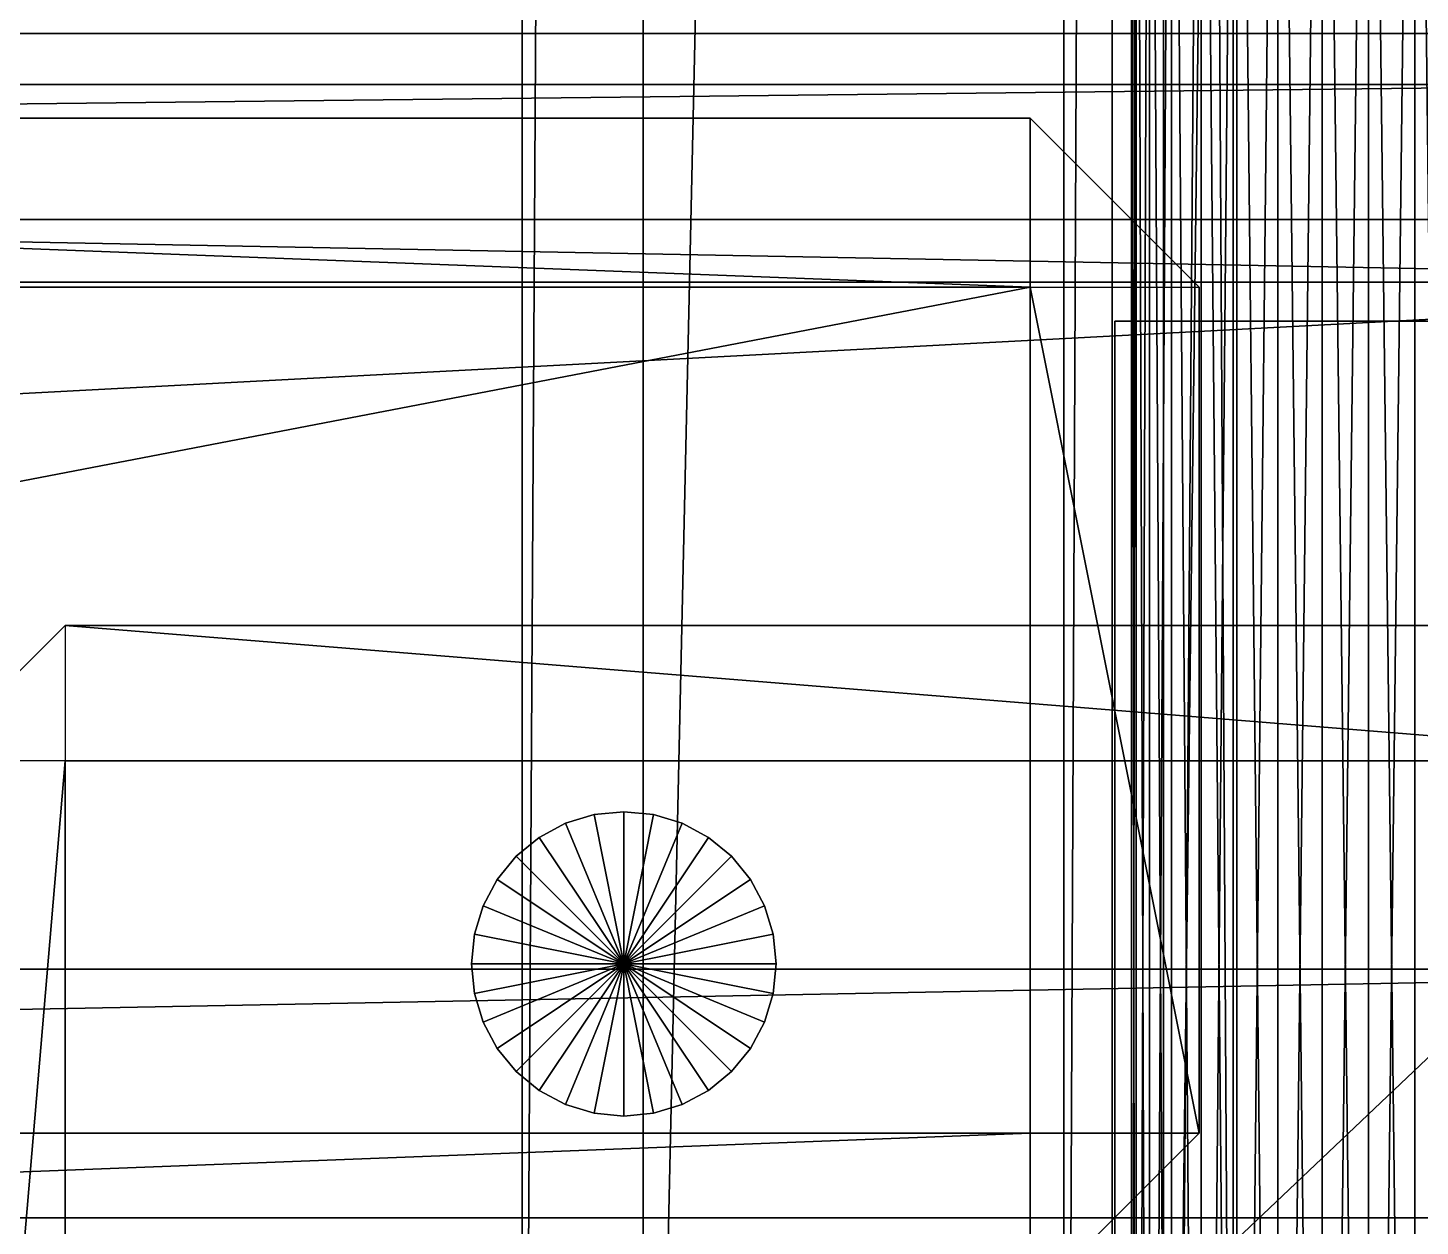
# Model space of a CAD drawing. Header units: millimetres. Extents: x -18 to 4450, y -985 to 970.
# Drawn here: x 950.8 to 1033, y -555.5 to -484.7 of the extents above; entities that cross this region are included whole.
import ezdxf

# ---------------------------------------------------------------- set-up
doc = ezdxf.new("R2010")
doc.units = ezdxf.units.MM
for name, color, linetype in [('body__floor_cross_pressing_1', 40, 'CONTINUOUS'), ('body__floor_pan', 40, 'CONTINUOUS'), ('body__hood_closed_reference', 40, 'CONTINUOUS'), ('body__hood_crowned_closed_skin', 40, 'CONTINUOUS'), ('body__hood_left_hinge_axis', 9, 'CONTINUOUS'), ('body__hood_left_outer_rib', 40, 'CONTINUOUS'), ('body__hood_rear_cowl_gap_shadow', 250, 'CONTINUOUS'), ('body__left_hood_hinge_mount_plate', 9, 'CONTINUOUS'), ('body__left_hood_hinge_mount_screw_front', 9, 'CONTINUOUS'), ('body__left_inner_fender', 40, 'CONTINUOUS'), ('chassis__left_body_mount_outrigger_1', 251, 'CONTINUOUS'), ('running_gear__left_front_upper_shock_mount', 251, 'CONTINUOUS')]:
    doc.layers.add(name, color=color, linetype=linetype)

msp = doc.modelspace()

# ---------------------------------------------------------------- linework, layer by layer
at = {"layer": 'body__floor_cross_pressing_1'}
for points in [[(980.000019, -622.860014, 742.139995), (980.000019, -622.860014, 761.860013), (980.000019, 622.860014, 761.860013)], [(980.000019, -622.860014, 742.139995), (980.000019, 622.860014, 761.860013), (980.000019, 622.860014, 742.139995)], [(980.000019, -622.860014, 742.139995), (987.14, -622.860014, 735.000014), (987.14, 622.860014, 735.000014)], [(980.000019, -622.860014, 742.139995), (987.14, 622.860014, 735.000014), (980.000019, 622.860014, 742.139995)], [(980.000019, -622.860014, 761.860013), (987.14, -622.860014, 768.999994), (987.14, 622.860014, 768.999994)], [(980.000019, -622.860014, 761.860013), (987.14, 622.860014, 768.999994), (980.000019, 622.860014, 761.860013)], [(987.14, -622.860014, 768.999994), (1014.860034, -622.860014, 768.999994), (1014.860034, 622.860014, 768.999994)], [(987.14, -622.860014, 768.999994), (1014.860034, 622.860014, 768.999994), (987.14, 622.860014, 768.999994)], [(987.14, -622.860014, 735.000014), (987.14, 622.860014, 735.000014), (1014.860034, 622.860014, 735.000014)], [(987.14, -622.860014, 735.000014), (1014.860034, 622.860014, 735.000014), (1014.860034, -622.860014, 735.000014)], [(1021.999955, -622.860014, 742.139995), (1014.860034, -622.860014, 735.000014), (1014.860034, 622.860014, 735.000014)], [(1021.999955, -622.860014, 742.139995), (1014.860034, 622.860014, 735.000014), (1021.999955, 622.860014, 742.139995)], [(1021.999955, -622.860014, 761.860013), (1014.860034, -622.860014, 768.999994), (1014.860034, 622.860014, 768.999994)], [(1021.999955, -622.860014, 761.860013), (1014.860034, 622.860014, 768.999994), (1021.999955, 622.860014, 761.860013)], [(1021.999955, -622.860014, 742.139995), (1021.999955, 622.860014, 742.139995), (1021.999955, 622.860014, 761.860013)], [(1021.999955, -622.860014, 742.139995), (1021.999955, 622.860014, 761.860013), (1021.999955, -622.860014, 761.860013)]]:
    msp.add_3dface(points, dxfattribs=at)
at = {"layer": 'body__floor_pan'}
for points in [[(901.549995, -653.450012, 670.000017), (3428.450108, -653.450012, 670.000017), (3428.450108, 653.450012, 670.000017)], [(901.549995, -653.450012, 670.000017), (3428.450108, 653.450012, 670.000017), (901.549995, 653.450012, 670.000017)], [(901.549995, -653.450012, 615.00001), (901.549995, 653.450012, 615.00001), (3428.450108, 653.450012, 615.00001)], [(901.549995, -653.450012, 615.00001), (3428.450108, 653.450012, 615.00001), (3428.450108, -653.450012, 615.00001)]]:
    msp.add_3dface(points, dxfattribs=at)
at = {"layer": 'body__hood_closed_reference'}
for points in [[(237.979993, -687.020004, 1253.000021), (1142.019987, -687.020004, 1253.000021), (1142.019987, 687.020004, 1253.000021)], [(237.979993, -687.020004, 1253.000021), (1142.019987, 687.020004, 1253.000021), (237.979993, 687.020004, 1253.000021)], [(237.979993, -687.020004, 1215.000033), (237.979993, 687.020004, 1215.000033), (1142.019987, 687.020004, 1215.000033)], [(237.979993, -687.020004, 1215.000033), (1142.019987, 687.020004, 1215.000033), (1142.019987, -687.020004, 1215.000033)]]:
    msp.add_3dface(points, dxfattribs=at)
at = {"layer": 'body__hood_crowned_closed_skin'}
for points in [[(135.000005, -642.00002, 1230.000019), (1057.999969, -642.00002, 1296.000004), (1057.999969, 0, 1322.000027)], [(135.000005, -642.00002, 1230.000019), (1057.999969, 0, 1322.000027), (135.000005, 0, 1256.000042)], [(135.000005, -642.00002, 1210.000038), (135.000005, 0, 1235.999942), (1057.999969, 0, 1302.000046)], [(135.000005, -642.00002, 1210.000038), (1057.999969, 0, 1302.000046), (1057.999969, -642.00002, 1276.000023)]]:
    msp.add_3dface(points, dxfattribs=at)
at = {"layer": 'body__hood_left_hinge_axis'}
for points in [[(1016.268969, -654.999971, 1290.731311), (1016.268969, -425.000012, 1290.731311), (1016.000032, -425.000012, 1287.999988)], [(1016.268969, -654.999971, 1290.731311), (1016.000032, -425.000012, 1287.999988), (1016.000032, -654.999971, 1287.999988)], [(1016.000032, -654.999971, 1287.999988), (1016.000032, -425.000012, 1287.999988), (1016.268969, -425.000012, 1285.268784)], [(1016.000032, -654.999971, 1287.999988), (1016.268969, -425.000012, 1285.268784), (1016.268969, -654.999971, 1285.268784)], [(1017.065644, -654.999971, 1293.357611), (1017.065644, -425.000012, 1293.357611), (1016.268969, -425.000012, 1290.731311)], [(1017.065644, -654.999971, 1293.357611), (1016.268969, -425.000012, 1290.731311), (1016.268969, -654.999971, 1290.731311)], [(1016.268969, -654.999971, 1285.268784), (1016.268969, -425.000012, 1285.268784), (1017.065644, -425.000012, 1282.642484)], [(1016.268969, -654.999971, 1285.268784), (1017.065644, -425.000012, 1282.642484), (1017.065644, -654.999971, 1282.642484)], [(1018.359423, -654.999971, 1295.778036), (1018.359423, -425.000012, 1295.778036), (1017.065644, -425.000012, 1293.357611)], [(1018.359423, -654.999971, 1295.778036), (1017.065644, -425.000012, 1293.357611), (1017.065644, -654.999971, 1293.357611)], [(1017.065644, -654.999971, 1282.642484), (1017.065644, -425.000012, 1282.642484), (1018.359423, -425.000012, 1280.222058)], [(1017.065644, -654.999971, 1282.642484), (1018.359423, -425.000012, 1280.222058), (1018.359423, -654.999971, 1280.222058)], [(1020.100474, -654.999971, 1297.899485), (1020.100474, -425.000012, 1297.899485), (1018.359423, -425.000012, 1295.778036)], [(1020.100474, -654.999971, 1297.899485), (1018.359423, -425.000012, 1295.778036), (1018.359423, -654.999971, 1295.778036)], [(1018.359423, -654.999971, 1280.222058), (1018.359423, -425.000012, 1280.222058), (1020.100474, -425.000012, 1278.100491)], [(1018.359423, -654.999971, 1280.222058), (1020.100474, -425.000012, 1278.100491), (1020.100474, -654.999971, 1278.100491)], [(1022.222042, -654.999971, 1299.640536), (1022.222042, -425.000012, 1299.640536), (1020.100474, -425.000012, 1297.899485)], [(1022.222042, -654.999971, 1299.640536), (1020.100474, -425.000012, 1297.899485), (1020.100474, -654.999971, 1297.899485)], [(1020.100474, -654.999971, 1278.100491), (1020.100474, -425.000012, 1278.100491), (1022.222042, -425.000012, 1276.359439)], [(1020.100474, -654.999971, 1278.100491), (1022.222042, -425.000012, 1276.359439), (1022.222042, -654.999971, 1276.359439)], [(1024.642467, -654.999971, 1300.934315), (1024.642467, -425.000012, 1300.934315), (1022.222042, -425.000012, 1299.640536)], [(1024.642467, -654.999971, 1300.934315), (1022.222042, -425.000012, 1299.640536), (1022.222042, -654.999971, 1299.640536)], [(1022.222042, -654.999971, 1276.359439), (1022.222042, -425.000012, 1276.359439), (1024.642467, -425.000012, 1275.06566)], [(1022.222042, -654.999971, 1276.359439), (1024.642467, -425.000012, 1275.06566), (1024.642467, -654.999971, 1275.06566)], [(1027.268767, -654.999971, 1301.73099), (1027.268767, -425.000012, 1301.73099), (1024.642467, -425.000012, 1300.934315)], [(1027.268767, -654.999971, 1301.73099), (1024.642467, -425.000012, 1300.934315), (1024.642467, -654.999971, 1300.934315)], [(1024.642467, -654.999971, 1275.06566), (1024.642467, -425.000012, 1275.06566), (1027.268767, -425.000012, 1274.268985)], [(1024.642467, -654.999971, 1275.06566), (1027.268767, -425.000012, 1274.268985), (1027.268767, -654.999971, 1274.268985)], [(1029.999971, -654.999971, 1302.000046), (1029.999971, -425.000012, 1302.000046), (1027.268767, -425.000012, 1301.73099)], [(1029.999971, -654.999971, 1302.000046), (1027.268767, -425.000012, 1301.73099), (1027.268767, -654.999971, 1301.73099)], [(1027.268767, -654.999971, 1274.268985), (1027.268767, -425.000012, 1274.268985), (1029.999971, -425.000012, 1274.000049)], [(1027.268767, -654.999971, 1274.268985), (1029.999971, -425.000012, 1274.000049), (1029.999971, -654.999971, 1274.000049)], [(1032.731295, -654.999971, 1301.73099), (1032.731295, -425.000012, 1301.73099), (1029.999971, -425.000012, 1302.000046)], [(1032.731295, -654.999971, 1301.73099), (1029.999971, -425.000012, 1302.000046), (1029.999971, -654.999971, 1302.000046)], [(1029.999971, -654.999971, 1274.000049), (1029.999971, -425.000012, 1274.000049), (1032.731295, -425.000012, 1274.268985)], [(1029.999971, -654.999971, 1274.000049), (1032.731295, -425.000012, 1274.268985), (1032.731295, -654.999971, 1274.268985)], [(1035.357594, -654.999971, 1300.934315), (1035.357594, -425.000012, 1300.934315), (1032.731295, -425.000012, 1301.73099)], [(1035.357594, -654.999971, 1300.934315), (1032.731295, -425.000012, 1301.73099), (1032.731295, -654.999971, 1301.73099)], [(1032.731295, -654.999971, 1274.268985), (1032.731295, -425.000012, 1274.268985), (1035.357594, -425.000012, 1275.06566)], [(1032.731295, -654.999971, 1274.268985), (1035.357594, -425.000012, 1275.06566), (1035.357594, -654.999971, 1275.06566)]]:
    msp.add_3dface(points, dxfattribs=at)
at = {"layer": 'body__hood_left_outer_rib'}
for points in [[(337.980002, -488.020003, 1302.999973), (1052.019954, -488.020003, 1302.999973), (1052.019954, -451.979995, 1302.999973)], [(337.980002, -488.020003, 1302.999973), (1052.019954, -451.979995, 1302.999973), (337.980002, -451.979995, 1302.999973)], [(337.980002, -488.020003, 1264.999986), (337.980002, -451.979995, 1264.999986), (1052.019954, -451.979995, 1264.999986)], [(337.980002, -488.020003, 1264.999986), (1052.019954, -451.979995, 1264.999986), (1052.019954, -488.020003, 1264.999986)], [(337.980002, -495.999992, 1272.979975), (337.980002, -488.020003, 1264.999986), (1052.019954, -488.020003, 1264.999986)], [(337.980002, -495.999992, 1272.979975), (1052.019954, -488.020003, 1264.999986), (1052.019954, -495.999992, 1272.979975)], [(337.980002, -495.999992, 1295.019984), (337.980002, -488.020003, 1302.999973), (1052.019954, -488.020003, 1302.999973)], [(337.980002, -495.999992, 1295.019984), (1052.019954, -488.020003, 1302.999973), (1052.019954, -495.999992, 1295.019984)], [(337.980002, -495.999992, 1272.979975), (1052.019954, -495.999992, 1272.979975), (1052.019954, -495.999992, 1295.019984)], [(337.980002, -495.999992, 1272.979975), (1052.019954, -495.999992, 1295.019984), (337.980002, -495.999992, 1295.019984)]]:
    msp.add_3dface(points, dxfattribs=at)
at = {"layer": 'body__hood_rear_cowl_gap_shadow'}
for points in [[(1011.999965, -649.119973, 1292.880058), (1011.999965, -649.119973, 1309.120059), (1011.999965, 649.119973, 1309.120059)], [(1011.999965, -649.119973, 1292.880058), (1011.999965, 649.119973, 1309.120059), (1011.999965, 649.119973, 1292.880058)], [(1011.999965, -649.119973, 1292.880058), (1017.879963, -649.119973, 1286.999941), (1017.879963, 649.119973, 1286.999941)], [(1011.999965, -649.119973, 1292.880058), (1017.879963, 649.119973, 1286.999941), (1011.999965, 649.119973, 1292.880058)], [(1011.999965, -649.119973, 1309.120059), (1017.879963, -649.119973, 1315.000057), (1017.879963, 649.119973, 1315.000057)], [(1011.999965, -649.119973, 1309.120059), (1017.879963, 649.119973, 1315.000057), (1011.999965, 649.119973, 1309.120059)], [(1017.879963, -649.119973, 1315.000057), (1034.119964, -649.119973, 1315.000057), (1034.119964, 649.119973, 1315.000057)], [(1017.879963, -649.119973, 1315.000057), (1034.119964, 649.119973, 1315.000057), (1017.879963, 649.119973, 1315.000057)], [(1017.879963, -649.119973, 1286.999941), (1017.879963, 649.119973, 1286.999941), (1034.119964, 649.119973, 1286.999941)], [(1017.879963, -649.119973, 1286.999941), (1034.119964, 649.119973, 1286.999941), (1034.119964, -649.119973, 1286.999941)]]:
    msp.add_3dface(points, dxfattribs=at)
at = {"layer": 'body__left_hood_hinge_mount_plate'}
for points in [[(1014.999986, -578.000009, 1277.999997), (1014.999986, -578.000009, 1302.000046), (1014.999986, -501.999974, 1302.000046)], [(1014.999986, -578.000009, 1277.999997), (1014.999986, -501.999974, 1302.000046), (1014.999986, -501.999974, 1277.999997)], [(1014.999986, -501.999974, 1277.999997), (1014.999986, -501.999974, 1302.000046), (1131.000042, -501.999974, 1302.000046)], [(1014.999986, -501.999974, 1277.999997), (1131.000042, -501.999974, 1302.000046), (1131.000042, -501.999974, 1277.999997)], [(1014.999986, -578.000009, 1302.000046), (1131.000042, -578.000009, 1302.000046), (1131.000042, -501.999974, 1302.000046)], [(1014.999986, -578.000009, 1302.000046), (1131.000042, -501.999974, 1302.000046), (1014.999986, -501.999974, 1302.000046)], [(1014.999986, -578.000009, 1277.999997), (1014.999986, -501.999974, 1277.999997), (1131.000042, -501.999974, 1277.999997)], [(1014.999986, -578.000009, 1277.999997), (1131.000042, -501.999974, 1277.999997), (1131.000042, -578.000009, 1277.999997)]]:
    msp.add_3dface(points, dxfattribs=at)
at = {"layer": 'body__left_hood_hinge_mount_screw_front'}
for points in [[(984.244168, -531.172931, 1292.000055), (984.244168, -531.172931, 1304.00002), (982.555866, -531.685114, 1304.00002)], [(984.244168, -531.172931, 1292.000055), (982.555866, -531.685114, 1304.00002), (982.555866, -531.685114, 1292.000055)], [(986.000001, -540.000021, 1292.000055), (982.555866, -531.685114, 1292.000055), (984.244168, -531.172931, 1292.000055)], [(986.000001, -540.000021, 1304.00002), (984.244168, -531.172931, 1304.00002), (982.555866, -531.685114, 1304.00002)], [(986.000001, -531.000018, 1292.000055), (986.000001, -531.000018, 1304.00002), (984.244168, -531.172931, 1304.00002)], [(986.000001, -531.000018, 1292.000055), (984.244168, -531.172931, 1304.00002), (984.244168, -531.172931, 1292.000055)], [(986.000001, -540.000021, 1292.000055), (984.244168, -531.172931, 1292.000055), (986.000001, -531.000018, 1292.000055)], [(986.000001, -540.000021, 1304.00002), (986.000001, -531.000018, 1304.00002), (984.244168, -531.172931, 1304.00002)], [(987.755835, -531.172931, 1292.000055), (987.755835, -531.172931, 1304.00002), (986.000001, -531.000018, 1304.00002)], [(987.755835, -531.172931, 1292.000055), (986.000001, -531.000018, 1304.00002), (986.000001, -531.000018, 1292.000055)], [(986.000001, -540.000021, 1292.000055), (986.000001, -531.000018, 1292.000055), (987.755835, -531.172931, 1292.000055)], [(986.000001, -540.000021, 1304.00002), (987.755835, -531.172931, 1304.00002), (986.000001, -531.000018, 1304.00002)], [(986.000001, -540.000021, 1292.000055), (987.755835, -531.172931, 1292.000055), (989.444137, -531.685114, 1292.000055)], [(986.000001, -540.000021, 1304.00002), (989.444137, -531.685114, 1304.00002), (987.755835, -531.172931, 1304.00002)], [(989.444137, -531.685114, 1292.000055), (989.444137, -531.685114, 1304.00002), (987.755835, -531.172931, 1304.00002)], [(989.444137, -531.685114, 1292.000055), (987.755835, -531.172931, 1304.00002), (987.755835, -531.172931, 1292.000055)], [(982.555866, -531.685114, 1292.000055), (982.555866, -531.685114, 1304.00002), (980.999887, -532.516778, 1304.00002)], [(982.555866, -531.685114, 1292.000055), (980.999887, -532.516778, 1304.00002), (980.999887, -532.516778, 1292.000055)], [(986.000001, -540.000021, 1292.000055), (980.999887, -532.516778, 1292.000055), (982.555866, -531.685114, 1292.000055)], [(986.000001, -540.000021, 1304.00002), (982.555866, -531.685114, 1304.00002), (980.999887, -532.516778, 1304.00002)], [(986.000001, -540.000021, 1292.000055), (989.444137, -531.685114, 1292.000055), (991.000116, -532.516778, 1292.000055)], [(986.000001, -540.000021, 1304.00002), (991.000116, -532.516778, 1304.00002), (989.444137, -531.685114, 1304.00002)], [(991.000116, -532.516778, 1292.000055), (991.000116, -532.516778, 1304.00002), (989.444137, -531.685114, 1304.00002)], [(991.000116, -532.516778, 1292.000055), (989.444137, -531.685114, 1304.00002), (989.444137, -531.685114, 1292.000055)], [(980.999887, -532.516778, 1292.000055), (980.999887, -532.516778, 1304.00002), (979.636014, -533.636034, 1304.00002)], [(980.999887, -532.516778, 1292.000055), (979.636014, -533.636034, 1304.00002), (979.636014, -533.636034, 1292.000055)], [(986.000001, -540.000021, 1292.000055), (979.636014, -533.636034, 1292.000055), (980.999887, -532.516778, 1292.000055)], [(986.000001, -540.000021, 1304.00002), (980.999887, -532.516778, 1304.00002), (979.636014, -533.636034, 1304.00002)], [(986.000001, -540.000021, 1292.000055), (991.000116, -532.516778, 1292.000055), (992.363989, -533.636034, 1292.000055)], [(986.000001, -540.000021, 1304.00002), (992.363989, -533.636034, 1304.00002), (991.000116, -532.516778, 1304.00002)], [(992.363989, -533.636034, 1292.000055), (992.363989, -533.636034, 1304.00002), (991.000116, -532.516778, 1304.00002)], [(992.363989, -533.636034, 1292.000055), (991.000116, -532.516778, 1304.00002), (991.000116, -532.516778, 1292.000055)], [(979.636014, -533.636034, 1292.000055), (979.636014, -533.636034, 1304.00002), (978.516757, -534.999847, 1304.00002)], [(979.636014, -533.636034, 1292.000055), (978.516757, -534.999847, 1304.00002), (978.516757, -534.999847, 1292.000055)], [(986.000001, -540.000021, 1292.000055), (978.516757, -534.999847, 1292.000055), (979.636014, -533.636034, 1292.000055)], [(986.000001, -540.000021, 1304.00002), (979.636014, -533.636034, 1304.00002), (978.516757, -534.999847, 1304.00002)], [(986.000001, -540.000021, 1292.000055), (992.363989, -533.636034, 1292.000055), (993.483245, -534.999847, 1292.000055)], [(986.000001, -540.000021, 1304.00002), (993.483245, -534.999847, 1304.00002), (992.363989, -533.636034, 1304.00002)], [(993.483245, -534.999847, 1292.000055), (993.483245, -534.999847, 1304.00002), (992.363989, -533.636034, 1304.00002)], [(993.483245, -534.999847, 1292.000055), (992.363989, -533.636034, 1304.00002), (992.363989, -533.636034, 1292.000055)], [(978.516757, -534.999847, 1292.000055), (978.516757, -534.999847, 1304.00002), (977.685094, -536.555827, 1304.00002)], [(978.516757, -534.999847, 1292.000055), (977.685094, -536.555827, 1304.00002), (977.685094, -536.555827, 1292.000055)], [(986.000001, -540.000021, 1292.000055), (977.685094, -536.555827, 1292.000055), (978.516757, -534.999847, 1292.000055)], [(986.000001, -540.000021, 1304.00002), (978.516757, -534.999847, 1304.00002), (977.685094, -536.555827, 1304.00002)], [(986.000001, -540.000021, 1292.000055), (993.483245, -534.999847, 1292.000055), (994.314909, -536.555827, 1292.000055)], [(986.000001, -540.000021, 1304.00002), (994.314909, -536.555827, 1304.00002), (993.483245, -534.999847, 1304.00002)], [(994.314909, -536.555827, 1292.000055), (994.314909, -536.555827, 1304.00002), (993.483245, -534.999847, 1304.00002)], [(994.314909, -536.555827, 1292.000055), (993.483245, -534.999847, 1304.00002), (993.483245, -534.999847, 1292.000055)], [(977.685094, -536.555827, 1292.000055), (977.685094, -536.555827, 1304.00002), (977.172911, -538.244188, 1304.00002)], [(977.685094, -536.555827, 1292.000055), (977.172911, -538.244188, 1304.00002), (977.172911, -538.244188, 1292.000055)], [(986.000001, -540.000021, 1292.000055), (977.172911, -538.244188, 1292.000055), (977.685094, -536.555827, 1292.000055)], [(986.000001, -540.000021, 1304.00002), (977.685094, -536.555827, 1304.00002), (977.172911, -538.244188, 1304.00002)], [(986.000001, -540.000021, 1292.000055), (994.314909, -536.555827, 1292.000055), (994.827092, -538.244188, 1292.000055)], [(986.000001, -540.000021, 1304.00002), (994.827092, -538.244188, 1304.00002), (994.314909, -536.555827, 1304.00002)], [(994.827092, -538.244188, 1292.000055), (994.827092, -538.244188, 1304.00002), (994.314909, -536.555827, 1304.00002)], [(994.827092, -538.244188, 1292.000055), (994.314909, -536.555827, 1304.00002), (994.314909, -536.555827, 1292.000055)], [(977.172911, -538.244188, 1292.000055), (977.172911, -538.244188, 1304.00002), (976.999998, -540.000021, 1304.00002)], [(977.172911, -538.244188, 1292.000055), (976.999998, -540.000021, 1304.00002), (976.999998, -540.000021, 1292.000055)], [(986.000001, -540.000021, 1292.000055), (976.999998, -540.000021, 1292.000055), (977.172911, -538.244188, 1292.000055)], [(986.000001, -540.000021, 1304.00002), (977.172911, -538.244188, 1304.00002), (976.999998, -540.000021, 1304.00002)], [(986.000001, -540.000021, 1292.000055), (994.827092, -538.244188, 1292.000055), (995.000005, -540.000021, 1292.000055)], [(986.000001, -540.000021, 1304.00002), (995.000005, -540.000021, 1304.00002), (994.827092, -538.244188, 1304.00002)], [(995.000005, -540.000021, 1292.000055), (995.000005, -540.000021, 1304.00002), (994.827092, -538.244188, 1304.00002)], [(995.000005, -540.000021, 1292.000055), (994.827092, -538.244188, 1304.00002), (994.827092, -538.244188, 1292.000055)], [(976.999998, -540.000021, 1292.000055), (976.999998, -540.000021, 1304.00002), (977.172911, -541.755795, 1304.00002)], [(976.999998, -540.000021, 1292.000055), (977.172911, -541.755795, 1304.00002), (977.172911, -541.755795, 1292.000055)], [(986.000001, -540.000021, 1292.000055), (977.172911, -541.755795, 1292.000055), (976.999998, -540.000021, 1292.000055)], [(986.000001, -540.000021, 1304.00002), (976.999998, -540.000021, 1304.00002), (977.172911, -541.755795, 1304.00002)], [(986.000001, -540.000021, 1292.000055), (977.685094, -543.444157, 1292.000055), (977.172911, -541.755795, 1292.000055)], [(986.000001, -540.000021, 1304.00002), (977.172911, -541.755795, 1304.00002), (977.685094, -543.444157, 1304.00002)], [(986.000001, -540.000021, 1292.000055), (978.516757, -545.000136, 1292.000055), (977.685094, -543.444157, 1292.000055)], [(986.000001, -540.000021, 1304.00002), (977.685094, -543.444157, 1304.00002), (978.516757, -545.000136, 1304.00002)], [(986.000001, -540.000021, 1292.000055), (979.636014, -546.36395, 1292.000055), (978.516757, -545.000136, 1292.000055)], [(986.000001, -540.000021, 1304.00002), (978.516757, -545.000136, 1304.00002), (979.636014, -546.36395, 1304.00002)], [(986.000001, -540.000021, 1292.000055), (980.999887, -547.483206, 1292.000055), (979.636014, -546.36395, 1292.000055)], [(986.000001, -540.000021, 1304.00002), (979.636014, -546.36395, 1304.00002), (980.999887, -547.483206, 1304.00002)], [(986.000001, -540.000021, 1292.000055), (982.555866, -548.314929, 1292.000055), (980.999887, -547.483206, 1292.000055)], [(986.000001, -540.000021, 1304.00002), (980.999887, -547.483206, 1304.00002), (982.555866, -548.314929, 1304.00002)], [(986.000001, -540.000021, 1292.000055), (984.244168, -548.827052, 1292.000055), (982.555866, -548.314929, 1292.000055)], [(986.000001, -540.000021, 1304.00002), (982.555866, -548.314929, 1304.00002), (984.244168, -548.827052, 1304.00002)], [(986.000001, -540.000021, 1292.000055), (986.000001, -549.000025, 1292.000055), (984.244168, -548.827052, 1292.000055)], [(986.000001, -540.000021, 1304.00002), (984.244168, -548.827052, 1304.00002), (986.000001, -549.000025, 1304.00002)], [(986.000001, -540.000021, 1292.000055), (987.755835, -548.827052, 1292.000055), (986.000001, -549.000025, 1292.000055)], [(986.000001, -540.000021, 1304.00002), (986.000001, -549.000025, 1304.00002), (987.755835, -548.827052, 1304.00002)], [(986.000001, -540.000021, 1292.000055), (989.444137, -548.314929, 1292.000055), (987.755835, -548.827052, 1292.000055)], [(986.000001, -540.000021, 1304.00002), (987.755835, -548.827052, 1304.00002), (989.444137, -548.314929, 1304.00002)], [(986.000001, -540.000021, 1292.000055), (991.000116, -547.483206, 1292.000055), (989.444137, -548.314929, 1292.000055)], [(986.000001, -540.000021, 1304.00002), (989.444137, -548.314929, 1304.00002), (991.000116, -547.483206, 1304.00002)], [(986.000001, -540.000021, 1292.000055), (992.363989, -546.36395, 1292.000055), (991.000116, -547.483206, 1292.000055)], [(986.000001, -540.000021, 1304.00002), (991.000116, -547.483206, 1304.00002), (992.363989, -546.36395, 1304.00002)], [(986.000001, -540.000021, 1292.000055), (993.483245, -545.000136, 1292.000055), (992.363989, -546.36395, 1292.000055)], [(986.000001, -540.000021, 1304.00002), (992.363989, -546.36395, 1304.00002), (993.483245, -545.000136, 1304.00002)], [(986.000001, -540.000021, 1292.000055), (994.314909, -543.444157, 1292.000055), (993.483245, -545.000136, 1292.000055)], [(986.000001, -540.000021, 1304.00002), (993.483245, -545.000136, 1304.00002), (994.314909, -543.444157, 1304.00002)], [(986.000001, -540.000021, 1292.000055), (994.827092, -541.755795, 1292.000055), (994.314909, -543.444157, 1292.000055)], [(986.000001, -540.000021, 1304.00002), (994.314909, -543.444157, 1304.00002), (994.827092, -541.755795, 1304.00002)], [(986.000001, -540.000021, 1292.000055), (995.000005, -540.000021, 1292.000055), (994.827092, -541.755795, 1292.000055)], [(986.000001, -540.000021, 1304.00002), (994.827092, -541.755795, 1304.00002), (995.000005, -540.000021, 1304.00002)], [(994.827092, -541.755795, 1292.000055), (994.827092, -541.755795, 1304.00002), (995.000005, -540.000021, 1304.00002)], [(994.827092, -541.755795, 1292.000055), (995.000005, -540.000021, 1304.00002), (995.000005, -540.000021, 1292.000055)], [(977.172911, -541.755795, 1292.000055), (977.172911, -541.755795, 1304.00002), (977.685094, -543.444157, 1304.00002)], [(977.172911, -541.755795, 1292.000055), (977.685094, -543.444157, 1304.00002), (977.685094, -543.444157, 1292.000055)], [(994.314909, -543.444157, 1292.000055), (994.314909, -543.444157, 1304.00002), (994.827092, -541.755795, 1304.00002)], [(994.314909, -543.444157, 1292.000055), (994.827092, -541.755795, 1304.00002), (994.827092, -541.755795, 1292.000055)], [(977.685094, -543.444157, 1292.000055), (977.685094, -543.444157, 1304.00002), (978.516757, -545.000136, 1304.00002)], [(977.685094, -543.444157, 1292.000055), (978.516757, -545.000136, 1304.00002), (978.516757, -545.000136, 1292.000055)], [(993.483245, -545.000136, 1292.000055), (993.483245, -545.000136, 1304.00002), (994.314909, -543.444157, 1304.00002)], [(993.483245, -545.000136, 1292.000055), (994.314909, -543.444157, 1304.00002), (994.314909, -543.444157, 1292.000055)], [(978.516757, -545.000136, 1292.000055), (978.516757, -545.000136, 1304.00002), (979.636014, -546.36395, 1304.00002)], [(978.516757, -545.000136, 1292.000055), (979.636014, -546.36395, 1304.00002), (979.636014, -546.36395, 1292.000055)], [(992.363989, -546.36395, 1292.000055), (992.363989, -546.36395, 1304.00002), (993.483245, -545.000136, 1304.00002)], [(992.363989, -546.36395, 1292.000055), (993.483245, -545.000136, 1304.00002), (993.483245, -545.000136, 1292.000055)], [(979.636014, -546.36395, 1292.000055), (979.636014, -546.36395, 1304.00002), (980.999887, -547.483206, 1304.00002)], [(979.636014, -546.36395, 1292.000055), (980.999887, -547.483206, 1304.00002), (980.999887, -547.483206, 1292.000055)], [(991.000116, -547.483206, 1292.000055), (991.000116, -547.483206, 1304.00002), (992.363989, -546.36395, 1304.00002)], [(991.000116, -547.483206, 1292.000055), (992.363989, -546.36395, 1304.00002), (992.363989, -546.36395, 1292.000055)], [(980.999887, -547.483206, 1292.000055), (980.999887, -547.483206, 1304.00002), (982.555866, -548.314929, 1304.00002)], [(980.999887, -547.483206, 1292.000055), (982.555866, -548.314929, 1304.00002), (982.555866, -548.314929, 1292.000055)], [(989.444137, -548.314929, 1292.000055), (989.444137, -548.314929, 1304.00002), (991.000116, -547.483206, 1304.00002)], [(989.444137, -548.314929, 1292.000055), (991.000116, -547.483206, 1304.00002), (991.000116, -547.483206, 1292.000055)], [(982.555866, -548.314929, 1292.000055), (982.555866, -548.314929, 1304.00002), (984.244168, -548.827052, 1304.00002)], [(982.555866, -548.314929, 1292.000055), (984.244168, -548.827052, 1304.00002), (984.244168, -548.827052, 1292.000055)], [(987.755835, -548.827052, 1292.000055), (987.755835, -548.827052, 1304.00002), (989.444137, -548.314929, 1304.00002)], [(987.755835, -548.827052, 1292.000055), (989.444137, -548.314929, 1304.00002), (989.444137, -548.314929, 1292.000055)], [(984.244168, -548.827052, 1292.000055), (984.244168, -548.827052, 1304.00002), (986.000001, -549.000025, 1304.00002)], [(984.244168, -548.827052, 1292.000055), (986.000001, -549.000025, 1304.00002), (986.000001, -549.000025, 1292.000055)], [(986.000001, -549.000025, 1292.000055), (986.000001, -549.000025, 1304.00002), (987.755835, -548.827052, 1304.00002)], [(986.000001, -549.000025, 1292.000055), (987.755835, -548.827052, 1304.00002), (987.755835, -548.827052, 1292.000055)]]:
    msp.add_3dface(points, dxfattribs=at)
at = {"layer": 'body__left_inner_fender'}
for points in [[(304.699987, -485.000014, 814.700007), (304.699987, -485.000014, 1205.299973), (1075.299978, -485.000014, 1205.299973)], [(304.699987, -485.000014, 814.700007), (1075.299978, -485.000014, 1205.299973), (1075.299978, -485.000014, 814.700007)], [(304.699987, -485.000014, 814.700007), (304.699987, -499.70001, 800.000012), (1075.299978, -499.70001, 800.000012)], [(304.699987, -485.000014, 814.700007), (1075.299978, -499.70001, 800.000012), (1075.299978, -485.000014, 814.700007)], [(304.699987, -485.000014, 1205.299973), (304.699987, -499.70001, 1220.000029), (1075.299978, -499.70001, 1220.000029)], [(304.699987, -485.000014, 1205.299973), (1075.299978, -499.70001, 1220.000029), (1075.299978, -485.000014, 1205.299973)], [(304.699987, -540.300012, 1220.000029), (1075.299978, -540.300012, 1220.000029), (1075.299978, -499.70001, 1220.000029)], [(304.699987, -540.300012, 1220.000029), (1075.299978, -499.70001, 1220.000029), (304.699987, -499.70001, 1220.000029)], [(304.699987, -540.300012, 800.000012), (304.699987, -499.70001, 800.000012), (1075.299978, -499.70001, 800.000012)], [(304.699987, -540.300012, 800.000012), (1075.299978, -499.70001, 800.000012), (1075.299978, -540.300012, 800.000012)], [(304.699987, -555.000007, 814.700007), (304.699987, -540.300012, 800.000012), (1075.299978, -540.300012, 800.000012)], [(304.699987, -555.000007, 814.700007), (1075.299978, -540.300012, 800.000012), (1075.299978, -555.000007, 814.700007)], [(304.699987, -555.000007, 1205.299973), (304.699987, -540.300012, 1220.000029), (1075.299978, -540.300012, 1220.000029)], [(304.699987, -555.000007, 1205.299973), (1075.299978, -540.300012, 1220.000029), (1075.299978, -555.000007, 1205.299973)], [(304.699987, -555.000007, 814.700007), (1075.299978, -555.000007, 814.700007), (1075.299978, -555.000007, 1205.299973)], [(304.699987, -555.000007, 814.700007), (1075.299978, -555.000007, 1205.299973), (304.699987, -555.000007, 1205.299973)]]:
    msp.add_3dface(points, dxfattribs=at)
at = {"layer": 'chassis__left_body_mount_outrigger_1'}
for points in [[(750, -490.00001, 535.000026), (750, -490.00001, 569.999993), (1009.99999, -490.00001, 569.999993)], [(750, -490.00001, 535.000026), (1009.99999, -490.00001, 569.999993), (1009.99999, -490.00001, 535.000026)], [(750, -490.00001, 535.000026), (750, -500, 524.999976), (1009.99999, -500, 524.999976)], [(750, -490.00001, 535.000026), (1009.99999, -500, 524.999976), (1009.99999, -490.00001, 535.000026)], [(750, -490.00001, 569.999993), (750, -500, 579.999983), (1009.99999, -500, 579.999983)], [(750, -490.00001, 569.999993), (1009.99999, -500, 579.999983), (1009.99999, -490.00001, 569.999993)], [(1019.999981, -500, 535.000026), (1009.99999, -490.00001, 535.000026), (1009.99999, -490.00001, 569.999993)], [(1019.999981, -500, 535.000026), (1009.99999, -490.00001, 569.999993), (1019.999981, -500, 569.999993)], [(1019.999981, -500, 535.000026), (1009.99999, -490.00001, 535.000026), (1009.99999, -500, 524.999976)], [(1019.999981, -500, 569.999993), (1009.99999, -490.00001, 569.999993), (1009.99999, -500, 579.999983)], [(750, -550.000012, 579.999983), (1009.99999, -550.000012, 579.999983), (1009.99999, -500, 579.999983)], [(750, -550.000012, 579.999983), (1009.99999, -500, 579.999983), (750, -500, 579.999983)], [(750, -550.000012, 524.999976), (750, -500, 524.999976), (1009.99999, -500, 524.999976)], [(750, -550.000012, 524.999976), (1009.99999, -500, 524.999976), (1009.99999, -550.000012, 524.999976)], [(1019.999981, -550.000012, 535.000026), (1009.99999, -550.000012, 524.999976), (1009.99999, -500, 524.999976)], [(1019.999981, -550.000012, 535.000026), (1009.99999, -500, 524.999976), (1019.999981, -500, 535.000026)], [(1019.999981, -550.000012, 569.999993), (1009.99999, -550.000012, 579.999983), (1009.99999, -500, 579.999983)], [(1019.999981, -550.000012, 569.999993), (1009.99999, -500, 579.999983), (1019.999981, -500, 569.999993)], [(1019.999981, -550.000012, 535.000026), (1019.999981, -500, 535.000026), (1019.999981, -500, 569.999993)], [(1019.999981, -550.000012, 535.000026), (1019.999981, -500, 569.999993), (1019.999981, -550.000012, 569.999993)], [(750, -560.000002, 535.000026), (750, -550.000012, 524.999976), (1009.99999, -550.000012, 524.999976)], [(750, -560.000002, 535.000026), (1009.99999, -550.000012, 524.999976), (1009.99999, -560.000002, 535.000026)], [(750, -560.000002, 569.999993), (750, -550.000012, 579.999983), (1009.99999, -550.000012, 579.999983)], [(750, -560.000002, 569.999993), (1009.99999, -550.000012, 579.999983), (1009.99999, -560.000002, 569.999993)], [(1019.999981, -550.000012, 535.000026), (1009.99999, -560.000002, 535.000026), (1009.99999, -560.000002, 569.999993)], [(1019.999981, -550.000012, 535.000026), (1009.99999, -560.000002, 569.999993), (1019.999981, -550.000012, 569.999993)], [(1019.999981, -550.000012, 535.000026), (1009.99999, -560.000002, 535.000026), (1009.99999, -550.000012, 524.999976)], [(1019.999981, -550.000012, 569.999993), (1009.99999, -560.000002, 569.999993), (1009.99999, -550.000012, 579.999983)]]:
    msp.add_3dface(points, dxfattribs=at)
at = {"layer": 'running_gear__left_front_upper_shock_mount'}
for points in [[(944.999993, -527.999997, 883.000016), (953.000009, -519.999981, 883.000016), (953.000009, -519.999981, 1001.999974)], [(944.999993, -527.999997, 883.000016), (953.000009, -519.999981, 1001.999974), (944.999993, -527.999997, 1001.999974)], [(944.999993, -527.999997, 883.000016), (953.000009, -519.999981, 883.000016), (953.000009, -527.999997, 875)], [(944.999993, -527.999997, 1001.999974), (953.000009, -519.999981, 1001.999974), (953.000009, -527.999997, 1009.99999)], [(953.000009, -519.999981, 883.000016), (953.000009, -519.999981, 1001.999974), (1052.000046, -519.999981, 1001.999974)], [(953.000009, -519.999981, 883.000016), (1052.000046, -519.999981, 1001.999974), (1052.000046, -519.999981, 883.000016)], [(953.000009, -519.999981, 883.000016), (953.000009, -527.999997, 875), (1052.000046, -527.999997, 875)], [(953.000009, -519.999981, 883.000016), (1052.000046, -527.999997, 875), (1052.000046, -519.999981, 883.000016)], [(953.000009, -519.999981, 1001.999974), (953.000009, -527.999997, 1009.99999), (1052.000046, -527.999997, 1009.99999)], [(953.000009, -519.999981, 1001.999974), (1052.000046, -527.999997, 1009.99999), (1052.000046, -519.999981, 1001.999974)], [(944.999993, -621.999979, 883.000016), (953.000009, -621.999979, 875), (953.000009, -527.999997, 875)], [(944.999993, -621.999979, 883.000016), (953.000009, -527.999997, 875), (944.999993, -527.999997, 883.000016)], [(944.999993, -621.999979, 1001.999974), (953.000009, -621.999979, 1009.99999), (953.000009, -527.999997, 1009.99999)], [(944.999993, -621.999979, 1001.999974), (953.000009, -527.999997, 1009.99999), (944.999993, -527.999997, 1001.999974)], [(953.000009, -621.999979, 1009.99999), (1052.000046, -621.999979, 1009.99999), (1052.000046, -527.999997, 1009.99999)], [(953.000009, -621.999979, 1009.99999), (1052.000046, -527.999997, 1009.99999), (953.000009, -527.999997, 1009.99999)], [(953.000009, -621.999979, 875), (953.000009, -527.999997, 875), (1052.000046, -527.999997, 875)], [(953.000009, -621.999979, 875), (1052.000046, -527.999997, 875), (1052.000046, -621.999979, 875)]]:
    msp.add_3dface(points, dxfattribs=at)

doc.saveas('drawing.dxf')
